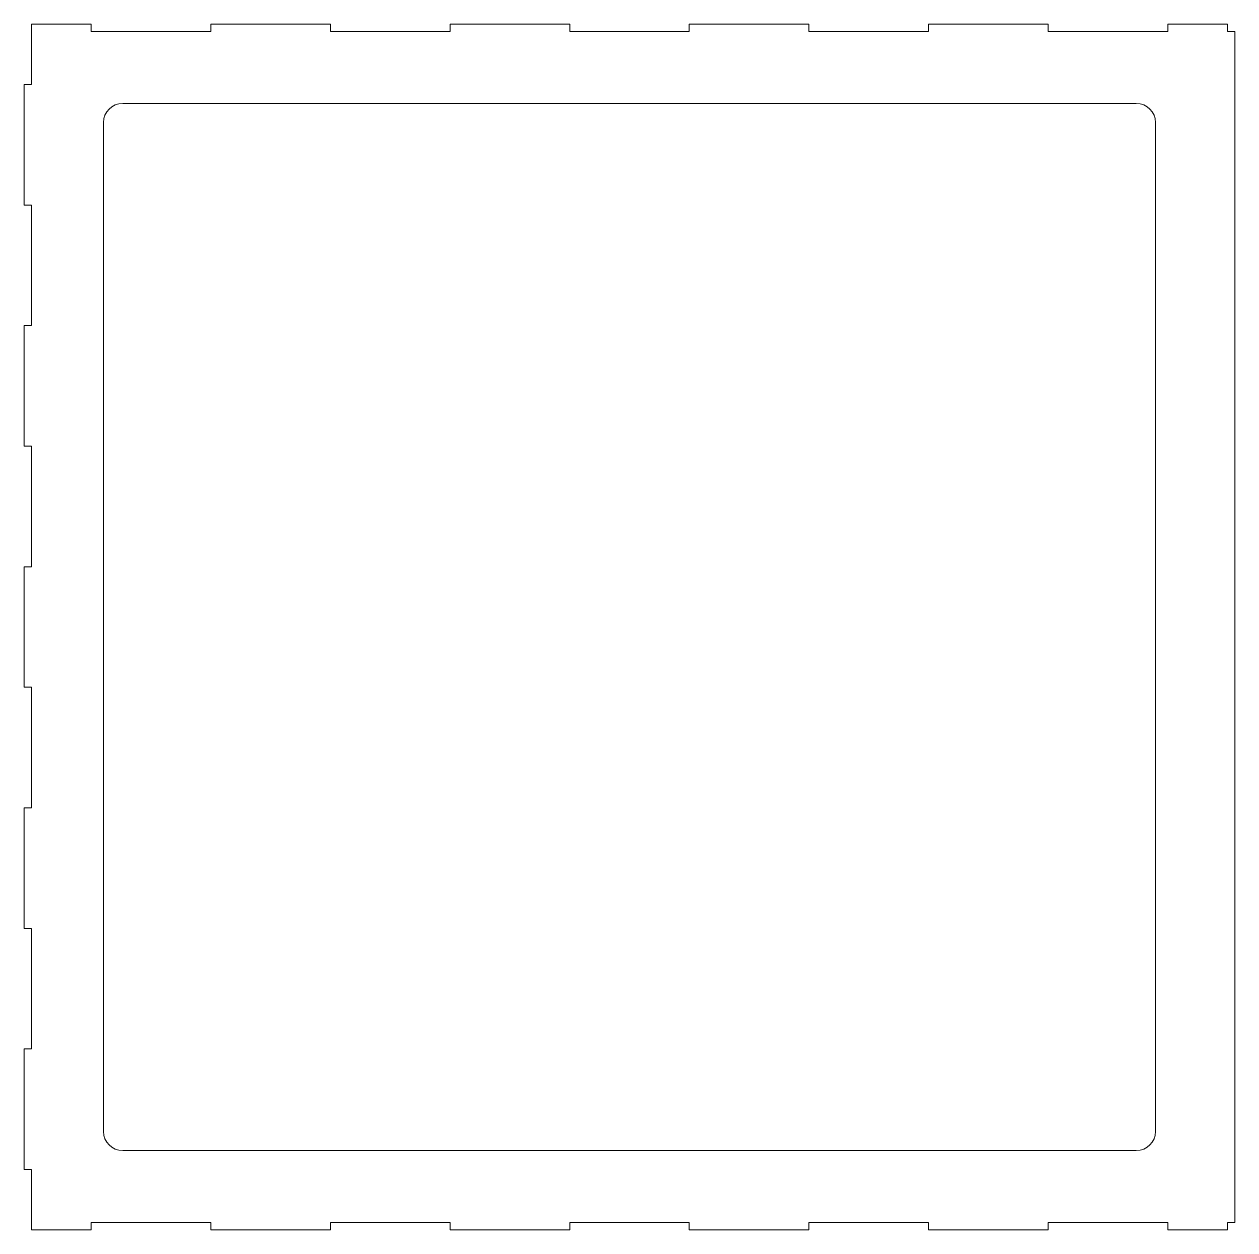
# Model space of a CAD drawing. Header units: millimetres. Extents: x -1160 to -143, y -819 to 758.
# Drawn here: x -647 to -143, y -819 to -317 of the extents above; entities that cross this region are included whole.
import ezdxf

# ---------------------------------------------------------------- set-up
doc = ezdxf.new("R2010")
doc.units = ezdxf.units.MM
doc.header["$MEASUREMENT"] = 0
doc.layers.add('Layer 1', color=7, linetype='Continuous')

msp = doc.modelspace()

# ---------------------------------------------------------------- linework, layer by layer
at = {"layer": 'Layer 1', "color": 1, "lineweight": 18}
for points, knots in [([(-146.4238, -816.1291), (-146.4238, -816.1291), (-143.4238, -816.1291), (-143.4238, -816.1291), (-143.4238, -816.1291), (-143.4238, -320.1291), (-143.4238, -320.1291), (-143.4238, -320.1291), (-146.4238, -320.1291), (-146.4238, -320.1291), (-146.4238, -320.1291), (-146.4238, -317.1291), (-146.4238, -317.1291), (-146.4238, -317.1291), (-171.3238, -317.1291), (-171.3238, -317.1291), (-171.3238, -317.1291), (-171.3238, -320.1291), (-171.3238, -320.1291), (-171.3238, -320.1291), (-221.1238, -320.1291), (-221.1238, -320.1291), (-221.1238, -320.1291), (-221.1238, -317.1291), (-221.1238, -317.1291), (-221.1238, -317.1291), (-270.9238, -317.1291), (-270.9238, -317.1291), (-270.9238, -317.1291), (-270.9238, -320.1291), (-270.9238, -320.1291), (-270.9238, -320.1291), (-320.7238, -320.1291), (-320.7238, -320.1291), (-320.7238, -320.1291), (-320.7238, -317.1291), (-320.7238, -317.1291), (-320.7238, -317.1291), (-370.5238, -317.1291), (-370.5238, -317.1291), (-370.5238, -317.1291), (-370.5238, -320.1291), (-370.5238, -320.1291), (-370.5238, -320.1291), (-420.3238, -320.1291), (-420.3238, -320.1291), (-420.3238, -320.1291), (-420.3238, -317.1291), (-420.3238, -317.1291), (-420.3238, -317.1291), (-470.1238, -317.1291), (-470.1238, -317.1291), (-470.1238, -317.1291), (-470.1238, -320.1291), (-470.1238, -320.1291), (-470.1238, -320.1291), (-519.9238, -320.1291), (-519.9238, -320.1291), (-519.9238, -320.1291), (-519.9238, -317.1291), (-519.9238, -317.1291), (-519.9238, -317.1291), (-569.7238, -317.1291), (-569.7238, -317.1291), (-569.7238, -317.1291), (-569.7238, -320.1291), (-569.7238, -320.1291), (-569.7238, -320.1291), (-619.5238, -320.1291), (-619.5238, -320.1291), (-619.5238, -320.1291), (-619.5238, -317.1291), (-619.5238, -317.1291), (-619.5238, -317.1291), (-644.4238, -317.1291), (-644.4238, -317.1291), (-644.4238, -317.1291), (-644.4238, -320.1291), (-644.4238, -320.1291), (-644.4238, -320.1291), (-644.4238, -342.2291), (-644.4238, -342.2291), (-644.4238, -342.2291), (-647.4238, -342.2291), (-647.4238, -342.2291), (-647.4238, -342.2291), (-647.4238, -392.4291), (-647.4238, -392.4291), (-647.4238, -392.4291), (-644.4238, -392.4291), (-644.4238, -392.4291), (-644.4238, -392.4291), (-644.4238, -442.6291), (-644.4238, -442.6291), (-644.4238, -442.6291), (-647.4238, -442.6291), (-647.4238, -442.6291), (-647.4238, -442.6291), (-647.4238, -492.8291), (-647.4238, -492.8291), (-647.4238, -492.8291), (-644.4238, -492.8291), (-644.4238, -492.8291), (-644.4238, -492.8291), (-644.4238, -543.0291), (-644.4238, -543.0291), (-644.4238, -543.0291), (-647.4238, -543.0291), (-647.4238, -543.0291), (-647.4238, -543.0291), (-647.4238, -593.2291), (-647.4238, -593.2291), (-647.4238, -593.2291), (-644.4238, -593.2291), (-644.4238, -593.2291), (-644.4238, -593.2291), (-644.4238, -643.4291), (-644.4238, -643.4291), (-644.4238, -643.4291), (-647.4238, -643.4291), (-647.4238, -643.4291), (-647.4238, -643.4291), (-647.4238, -693.6291), (-647.4238, -693.6291), (-647.4238, -693.6291), (-644.4238, -693.6291), (-644.4238, -693.6291), (-644.4238, -693.6291), (-644.4238, -743.8291), (-644.4238, -743.8291), (-644.4238, -743.8291), (-647.4238, -743.8291), (-647.4238, -743.8291), (-647.4238, -743.8291), (-647.4238, -794.0291), (-647.4238, -794.0291), (-647.4238, -794.0291), (-644.4238, -794.0291), (-644.4238, -794.0291), (-644.4238, -794.0291), (-644.4238, -816.1291), (-644.4238, -816.1291), (-644.4238, -816.1291), (-644.4238, -819.1291), (-644.4238, -819.1291), (-644.4238, -819.1291), (-619.5238, -819.1291), (-619.5238, -819.1291), (-619.5238, -819.1291), (-619.5238, -816.1291), (-619.5238, -816.1291), (-619.5238, -816.1291), (-569.7238, -816.1291), (-569.7238, -816.1291), (-569.7238, -816.1291), (-569.7238, -819.1291), (-569.7238, -819.1291), (-569.7238, -819.1291), (-519.9238, -819.1291), (-519.9238, -819.1291), (-519.9238, -819.1291), (-519.9238, -816.1291), (-519.9238, -816.1291), (-519.9238, -816.1291), (-470.1238, -816.1291), (-470.1238, -816.1291), (-470.1238, -816.1291), (-470.1238, -819.1291), (-470.1238, -819.1291), (-470.1238, -819.1291), (-420.3238, -819.1291), (-420.3238, -819.1291), (-420.3238, -819.1291), (-420.3238, -816.1291), (-420.3238, -816.1291), (-420.3238, -816.1291), (-370.5238, -816.1291), (-370.5238, -816.1291), (-370.5238, -816.1291), (-370.5238, -819.1291), (-370.5238, -819.1291), (-370.5238, -819.1291), (-320.7238, -819.1291), (-320.7238, -819.1291), (-320.7238, -819.1291), (-320.7238, -816.1291), (-320.7238, -816.1291), (-320.7238, -816.1291), (-270.9238, -816.1291), (-270.9238, -816.1291), (-270.9238, -816.1291), (-270.9238, -819.1291), (-270.9238, -819.1291), (-270.9238, -819.1291), (-221.1238, -819.1291), (-221.1238, -819.1291), (-221.1238, -819.1291), (-221.1238, -816.1291), (-221.1238, -816.1291), (-221.1238, -816.1291), (-171.3238, -816.1291), (-171.3238, -816.1291), (-171.3238, -816.1291), (-171.3238, -819.1291), (-171.3238, -819.1291), (-171.3238, -819.1291), (-146.4238, -819.1291), (-146.4238, -819.1291), (-146.4238, -819.1291), (-146.4238, -816.1291), (-146.4238, -816.1291)], [0, 0, 0, 0, 0.01428571, 0.01428571, 0.01428571, 0.02857143, 0.02857143, 0.02857143, 0.04285714, 0.04285714, 0.04285714, 0.05714286, 0.05714286, 0.05714286, 0.07142857, 0.07142857, 0.07142857, 0.08571429, 0.08571429, 0.08571429, 0.1, 0.1, 0.1, 0.11428571, 0.11428571, 0.11428571, 0.12857143, 0.12857143, 0.12857143, 0.14285714, 0.14285714, 0.14285714, 0.15714286, 0.15714286, 0.15714286, 0.17142857, 0.17142857, 0.17142857, 0.18571429, 0.18571429, 0.18571429, 0.2, 0.2, 0.2, 0.21428571, 0.21428571, 0.21428571, 0.22857143, 0.22857143, 0.22857143, 0.24285714, 0.24285714, 0.24285714, 0.25714286, 0.25714286, 0.25714286, 0.27142857, 0.27142857, 0.27142857, 0.28571429, 0.28571429, 0.28571429, 0.3, 0.3, 0.3, 0.31428571, 0.31428571, 0.31428571, 0.32857143, 0.32857143, 0.32857143, 0.34285714, 0.34285714, 0.34285714, 0.35714286, 0.35714286, 0.35714286, 0.37142857, 0.37142857, 0.37142857, 0.38571429, 0.38571429, 0.38571429, 0.4, 0.4, 0.4, 0.41428571, 0.41428571, 0.41428571, 0.42857143, 0.42857143, 0.42857143, 0.44285714, 0.44285714, 0.44285714, 0.45714286, 0.45714286, 0.45714286, 0.47142857, 0.47142857, 0.47142857, 0.48571429, 0.48571429, 0.48571429, 0.5, 0.5, 0.5, 0.51428571, 0.51428571, 0.51428571, 0.52857143, 0.52857143, 0.52857143, 0.54285714, 0.54285714, 0.54285714, 0.55714286, 0.55714286, 0.55714286, 0.57142857, 0.57142857, 0.57142857, 0.58571429, 0.58571429, 0.58571429, 0.6, 0.6, 0.6, 0.61428571, 0.61428571, 0.61428571, 0.62857143, 0.62857143, 0.62857143, 0.64285714, 0.64285714, 0.64285714, 0.65714286, 0.65714286, 0.65714286, 0.67142857, 0.67142857, 0.67142857, 0.68571429, 0.68571429, 0.68571429, 0.7, 0.7, 0.7, 0.71428571, 0.71428571, 0.71428571, 0.72857143, 0.72857143, 0.72857143, 0.74285714, 0.74285714, 0.74285714, 0.75714286, 0.75714286, 0.75714286, 0.77142857, 0.77142857, 0.77142857, 0.78571429, 0.78571429, 0.78571429, 0.8, 0.8, 0.8, 0.81428571, 0.81428571, 0.81428571, 0.82857143, 0.82857143, 0.82857143, 0.84285714, 0.84285714, 0.84285714, 0.85714286, 0.85714286, 0.85714286, 0.87142857, 0.87142857, 0.87142857, 0.88571429, 0.88571429, 0.88571429, 0.9, 0.9, 0.9, 0.91428571, 0.91428571, 0.91428571, 0.92857143, 0.92857143, 0.92857143, 0.94285714, 0.94285714, 0.94285714, 0.95714286, 0.95714286, 0.95714286, 0.97142857, 0.97142857, 0.97142857, 0.98571429, 0.98571429, 0.98571429, 1, 1, 1, 1]), ([(-606.4238, -350.1291), (-606.4238, -350.1291), (-184.4238, -350.1291), (-184.4238, -350.1291), (-180.0176, -350.1291), (-176.4238, -353.6741), (-176.4238, -358.0205), (-176.4238, -358.0205), (-176.4238, -778.2377), (-176.4238, -778.2377), (-176.4238, -782.5841), (-180.0176, -786.1291), (-184.4238, -786.1291), (-184.4238, -786.1291), (-606.4238, -786.1291), (-606.4238, -786.1291), (-610.83, -786.1291), (-614.4238, -782.5841), (-614.4238, -778.2377), (-614.4238, -778.2377), (-614.4238, -358.0205), (-614.4238, -358.0205), (-614.4238, -353.6741), (-610.83, -350.1291), (-606.4238, -350.1291)], [0, 0, 0, 0, 0.125, 0.125, 0.125, 0.25, 0.25, 0.25, 0.375, 0.375, 0.375, 0.5, 0.5, 0.5, 0.625, 0.625, 0.625, 0.75, 0.75, 0.75, 0.875, 0.875, 0.875, 1, 1, 1, 1])]:
    msp.add_open_spline(points, degree=3, knots=knots, dxfattribs=at)

doc.saveas('drawing.dxf')
